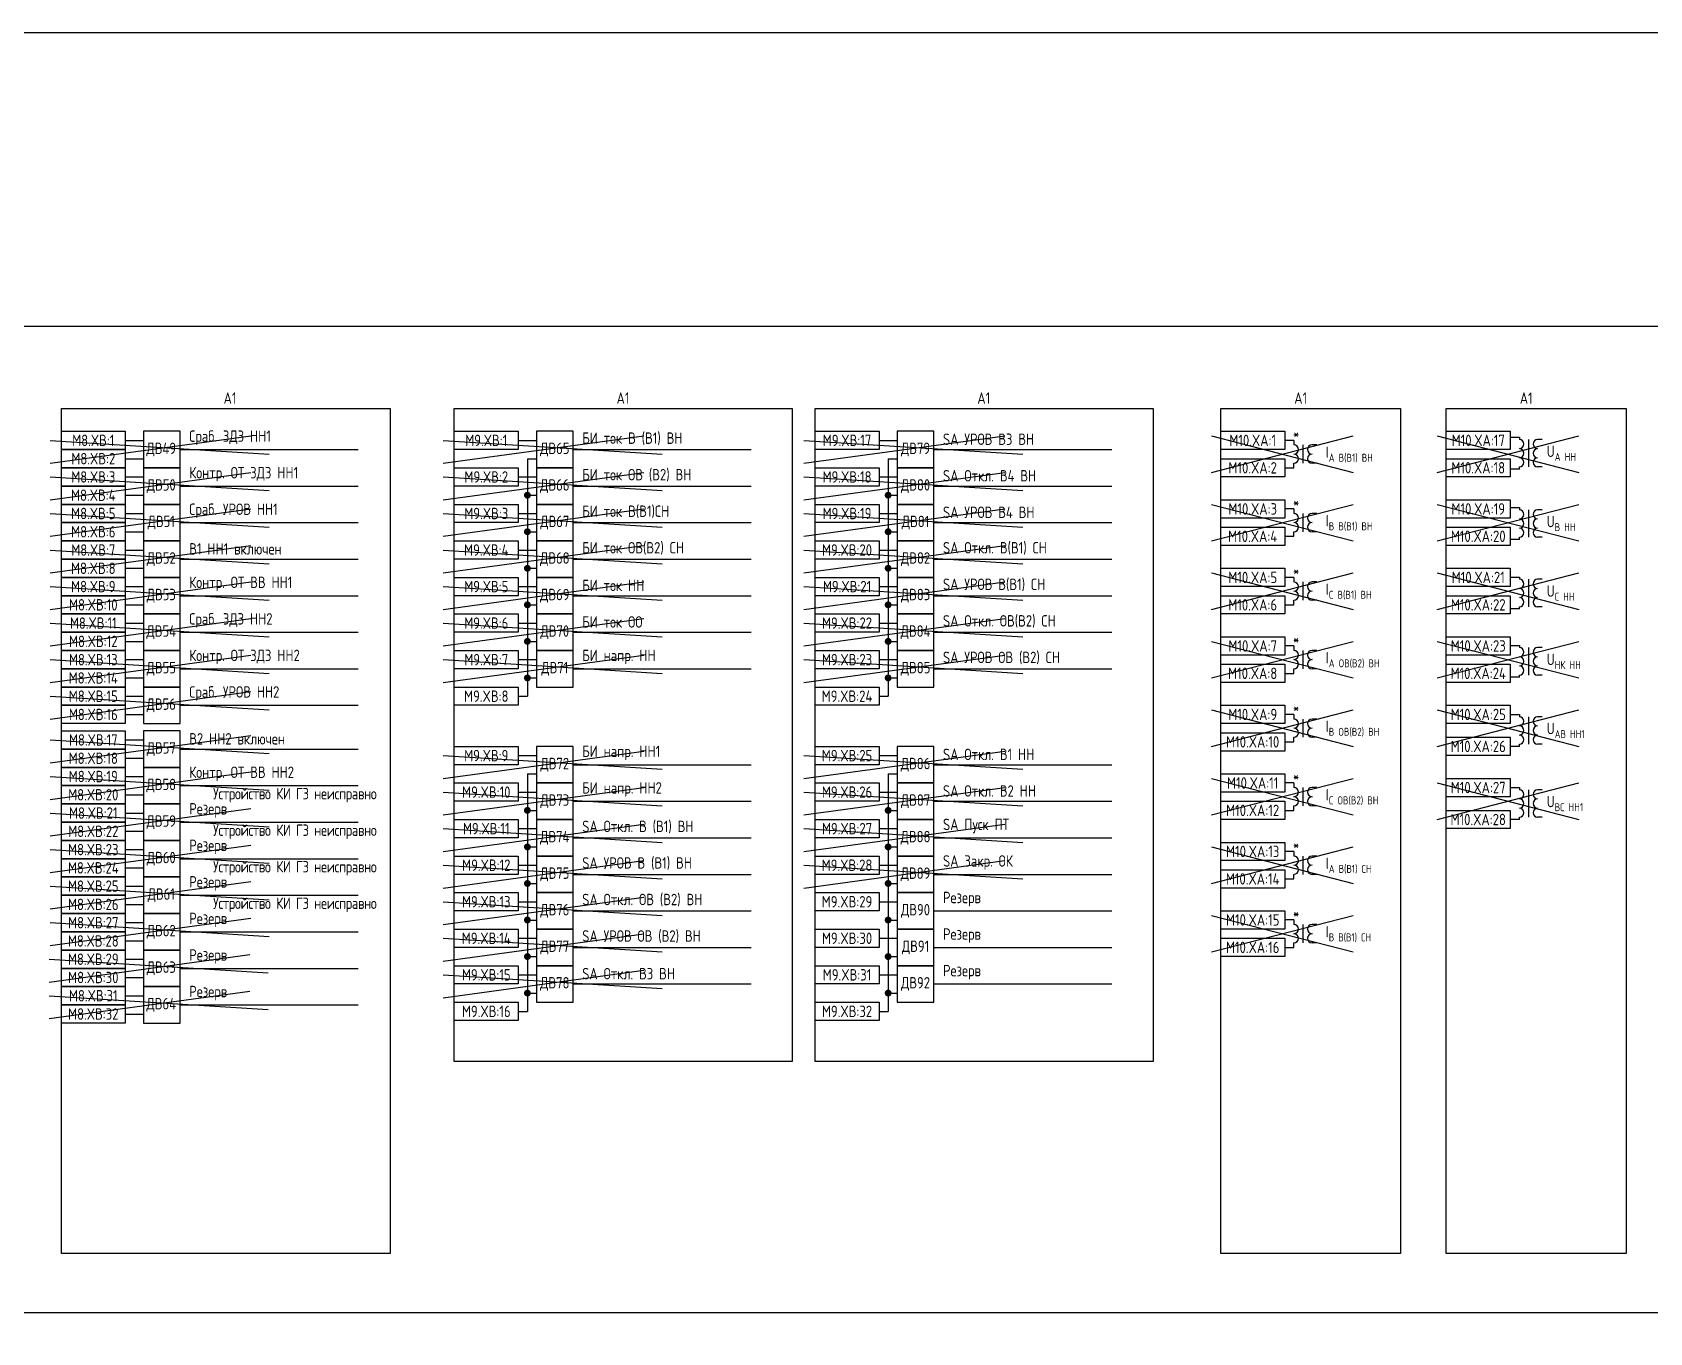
# Model space of a CAD drawing. Header units: millimetres. Extents: x -1244 to 6083, y -90 to 1191.
# Drawn here: x -483 to -128.9, y 301.3 to 586 of the extents above; entities that cross this region are included whole.
import ezdxf

# ---------------------------------------------------------------- set-up
doc = ezdxf.new("R2010")
doc.units = ezdxf.units.MM
doc.styles.add('Gost_type_A', font='GOST_0.TTF')

# ---------------------------------------------------------------- blocks, each defined once
blk = doc.blocks.new('POINT')
at = {"const_width": 0.75}
blk.add_lwpolyline([(-0.375, 0, 1), (0.375, 0, 1)], format="xyb", close=True, dxfattribs=at)

msp = doc.modelspace()

# ---------------------------------------------------------------- linework, layer by layer
for p, q in [((-311.64, 503.67), (-237.64, 503.67)), ((-462.7, 496.67), (-458.7, 496.67)), ((-376.64, 496.67), (-372.64, 496.67)), ((-297.64, 496.67), (-293.64, 496.67)), ((-206.8, 496.67), (-208.8, 496.67)), ((-462.7, 492.67), (-458.7, 492.67)), ((-450.7, 494.67), (-411.7, 494.67)), ((-374.64, 492.67), (-372.64, 492.67)), ((-374.64, 492.67), (-374.64, 440.67)), ((-364.64, 494.67), (-325.64, 494.67)), ((-295.64, 492.67), (-293.64, 492.67)), ((-295.64, 492.67), (-295.64, 440.67)), ((-285.64, 494.67), (-246.64, 494.67)), ((-208.8, 490.67), (-206.8, 490.67)), ((-462.7, 488.67), (-458.7, 488.67)), ((-450.7, 486.67), (-411.7, 486.67)), ((-376.64, 488.67), (-372.64, 488.67)), ((-364.64, 486.67), (-325.64, 486.67)), ((-297.64, 488.67), (-293.64, 488.67)), ((-285.64, 486.67), (-246.64, 486.67)), ((-462.7, 484.67), (-458.7, 484.67)), ((-374.64, 484.67), (-372.64, 484.67)), ((-295.64, 484.67), (-293.64, 484.67)), ((-206.8, 481.67), (-208.8, 481.67)), ((-462.7, 480.67), (-458.7, 480.67)), ((-450.7, 478.67), (-411.7, 478.67)), ((-376.64, 480.67), (-372.64, 480.67)), ((-364.64, 478.67), (-325.64, 478.67)), ((-297.64, 480.67), (-293.64, 480.67)), ((-285.64, 478.67), (-246.64, 478.67)), ((-462.7, 476.67), (-458.7, 476.67)), ((-374.64, 476.67), (-372.64, 476.67)), ((-295.64, 476.67), (-293.64, 476.67)), ((-208.8, 475.67), (-206.8, 475.67)), ((-462.7, 472.67), (-458.7, 472.67)), ((-376.64, 472.67), (-372.64, 472.67)), ((-297.64, 472.67), (-293.64, 472.67)), ((-462.7, 468.67), (-458.7, 468.67)), ((-450.7, 470.67), (-411.7, 470.67)), ((-374.64, 468.67), (-372.64, 468.67)), ((-364.64, 470.67), (-325.64, 470.67)), ((-295.64, 468.67), (-293.64, 468.67)), ((-285.64, 470.67), (-246.64, 470.67)), ((-462.7, 464.67), (-458.7, 464.67)), ((-376.64, 464.67), (-372.64, 464.67)), ((-297.64, 464.67), (-293.64, 464.67)), ((-206.8, 466.67), (-208.8, 466.67)), ((-462.7, 460.67), (-458.7, 460.67)), ((-450.7, 462.67), (-411.7, 462.67)), ((-374.64, 460.67), (-372.64, 460.67)), ((-364.64, 462.67), (-325.64, 462.67)), ((-295.64, 460.67), (-293.64, 460.67)), ((-285.64, 462.67), (-246.64, 462.67)), ((-208.8, 460.67), (-206.8, 460.67)), ((-462.7, 456.67), (-458.7, 456.67)), ((-450.7, 454.67), (-411.7, 454.67)), ((-376.64, 456.67), (-372.64, 456.67)), ((-364.64, 454.67), (-325.64, 454.67)), ((-297.64, 456.67), (-293.64, 456.67)), ((-285.64, 454.67), (-246.64, 454.67)), ((-462.7, 452.67), (-458.7, 452.67)), ((-374.64, 452.67), (-372.64, 452.67)), ((-295.64, 452.67), (-293.64, 452.67)), ((-206.8, 451.67), (-208.8, 451.67)), ((-462.7, 448.67), (-458.7, 448.67)), ((-450.7, 446.67), (-411.7, 446.67)), ((-376.64, 448.67), (-372.64, 448.67)), ((-364.64, 446.67), (-325.64, 446.67)), ((-297.64, 448.67), (-293.64, 448.67)), ((-285.64, 446.67), (-246.64, 446.67)), ((-462.7, 444.67), (-458.7, 444.67)), ((-374.64, 444.67), (-372.64, 444.67)), ((-295.64, 444.67), (-293.64, 444.67)), ((-208.8, 445.67), (-206.8, 445.67)), ((-462.7, 440.67), (-458.7, 440.67)), ((-376.64, 440.67), (-374.64, 440.67)), ((-297.64, 440.67), (-295.64, 440.67)), ((-462.7, 436.67), (-458.7, 436.67)), ((-450.7, 438.67), (-411.7, 438.67)), ((-206.8, 436.67), (-208.8, 436.67)), ((-462.7, 431.09), (-458.7, 431.09)), ((-450.7, 429.09), (-411.7, 429.09)), ((-208.8, 430.67), (-206.8, 430.67)), ((-462.7, 427.09), (-458.7, 427.09)), ((-376.64, 427.67), (-372.64, 427.67)), ((-364.64, 425.67), (-325.64, 425.67)), ((-297.64, 427.67), (-293.64, 427.67)), ((-285.64, 425.67), (-246.64, 425.67)), ((-462.7, 423.09), (-458.7, 423.09)), ((-374.64, 423.67), (-372.64, 423.67)), ((-374.64, 423.67), (-374.64, 371.67)), ((-295.64, 423.67), (-293.64, 423.67)), ((-295.64, 423.67), (-295.64, 371.67)), ((-206.8, 421.67), (-208.8, 421.67)), ((-462.7, 419.09), (-458.7, 419.09)), ((-450.7, 421.09), (-411.7, 421.09)), ((-376.64, 419.67), (-372.64, 419.67)), ((-297.64, 419.67), (-293.64, 419.67)), ((-462.7, 415.09), (-458.7, 415.09)), ((-374.64, 415.67), (-372.64, 415.67)), ((-364.64, 417.67), (-325.64, 417.67)), ((-295.64, 415.67), (-293.64, 415.67)), ((-285.64, 417.67), (-246.64, 417.67)), ((-208.8, 415.67), (-206.8, 415.67)), ((-462.7, 411.09), (-458.7, 411.09)), ((-450.7, 413.09), (-411.7, 413.09)), ((-376.64, 411.67), (-372.64, 411.67)), ((-297.64, 411.67), (-293.64, 411.67)), ((-374.64, 407.67), (-372.64, 407.67)), ((-364.64, 409.67), (-325.64, 409.67)), ((-295.64, 407.67), (-293.64, 407.67)), ((-285.64, 409.67), (-246.64, 409.67)), ((-462.7, 407.09), (-458.7, 407.09)), ((-450.7, 405.09), (-411.7, 405.09)), ((-206.8, 406.67), (-208.8, 406.67)), ((-462.7, 403.09), (-458.7, 403.09)), ((-376.64, 403.67), (-372.64, 403.67)), ((-364.64, 401.67), (-325.64, 401.67)), ((-297.64, 403.67), (-293.64, 403.67)), ((-285.64, 401.67), (-246.64, 401.67)), ((-208.8, 400.67), (-206.8, 400.67)), ((-462.7, 399.09), (-458.7, 399.09)), ((-450.7, 397.09), (-411.7, 397.09)), ((-374.64, 399.67), (-372.64, 399.67)), ((-295.64, 399.67), (-293.64, 399.67)), ((-462.7, 395.09), (-458.7, 395.09)), ((-376.64, 395.67), (-372.64, 395.67)), ((-364.64, 393.67), (-325.64, 393.67)), ((-297.64, 395.67), (-293.64, 395.67)), ((-285.64, 393.67), (-246.64, 393.67)), ((-462.7, 391.09), (-458.7, 391.09)), ((-374.64, 391.67), (-372.64, 391.67)), ((-295.64, 391.67), (-293.64, 391.67)), ((-206.8, 391.68), (-208.8, 391.68)), ((-462.7, 387.09), (-458.7, 387.09)), ((-450.7, 389.09), (-411.7, 389.09)), ((-376.64, 387.67), (-372.64, 387.67)), ((-297.64, 387.67), (-293.64, 387.67)), ((-462.7, 383.09), (-458.7, 383.09)), ((-374.64, 383.67), (-372.64, 383.67)), ((-364.64, 385.67), (-325.64, 385.67)), ((-295.64, 383.67), (-293.64, 383.67)), ((-285.64, 385.67), (-246.64, 385.67)), ((-208.8, 385.68), (-206.8, 385.68)), ((-462.7, 379.09), (-458.7, 379.09)), ((-450.7, 381.09), (-411.7, 381.09)), ((-376.64, 379.67), (-372.64, 379.67)), ((-297.64, 379.67), (-293.64, 379.67)), ((-374.64, 375.67), (-372.64, 375.67)), ((-364.64, 377.67), (-325.64, 377.67)), ((-295.64, 375.67), (-293.64, 375.67)), ((-285.64, 377.67), (-246.64, 377.67)), ((-462.7, 375.09), (-458.7, 375.09)), ((-450.7, 373.09), (-411.7, 373.09)), ((-462.7, 371.09), (-458.7, 371.09)), ((-376.64, 371.67), (-374.64, 371.67)), ((-297.64, 371.67), (-295.64, 371.67))]:
    msp.add_line(p, q)
at = {"color": 6}
for p, q in [((-479.17, 491.67), (-435.17, 497.67)), ((-479.17, 496.67), (-431.17, 493.67)), ((-393.11, 491.67), (-349.11, 497.67)), ((-393.11, 496.67), (-345.11, 493.67)), ((-314.11, 491.67), (-270.11, 497.67)), ((-314.11, 496.67), (-266.11, 493.67)), ((-224.8, 497.67), (-193.8, 489.67)), ((-224.8, 489.67), (-193.8, 497.67)), ((-175.41, 497.67), (-144.41, 489.67)), ((-175.41, 489.67), (-144.41, 497.67)), ((-479.17, 483.67), (-435.17, 489.67)), ((-393.11, 483.67), (-349.11, 489.67)), ((-314.11, 483.67), (-270.11, 489.67)), ((-479.17, 488.67), (-431.17, 485.67)), ((-393.11, 488.67), (-345.11, 485.67)), ((-314.11, 488.67), (-266.11, 485.67)), ((-479.17, 475.67), (-435.17, 481.67)), ((-393.11, 475.67), (-349.11, 481.67)), ((-314.11, 475.67), (-270.11, 481.67)), ((-224.8, 482.67), (-193.8, 474.67)), ((-224.8, 474.67), (-193.8, 482.67)), ((-175.41, 482.67), (-144.41, 474.67)), ((-175.41, 474.67), (-144.41, 482.67)), ((-479.17, 480.67), (-431.17, 477.67)), ((-393.11, 480.67), (-345.11, 477.67)), ((-314.11, 480.67), (-266.11, 477.67)), ((-479.17, 467.67), (-435.17, 473.67)), ((-479.17, 472.67), (-431.17, 469.67)), ((-393.11, 467.67), (-349.11, 473.67)), ((-393.11, 472.67), (-345.11, 469.67)), ((-314.11, 467.67), (-270.11, 473.67)), ((-314.11, 472.67), (-266.11, 469.67)), ((-224.8, 467.67), (-193.8, 459.67)), ((-224.8, 459.67), (-193.8, 467.67)), ((-175.41, 467.67), (-144.41, 459.67)), ((-175.41, 459.67), (-144.41, 467.67)), ((-479.17, 459.67), (-435.17, 465.67)), ((-479.17, 464.67), (-431.17, 461.67)), ((-393.11, 459.67), (-349.11, 465.67)), ((-393.11, 464.67), (-345.11, 461.67)), ((-314.11, 459.67), (-270.11, 465.67)), ((-314.11, 464.67), (-266.11, 461.67)), ((-479.17, 451.67), (-435.17, 457.67)), ((-393.11, 451.67), (-349.11, 457.67)), ((-314.11, 451.67), (-270.11, 457.67)), ((-479.17, 456.67), (-431.17, 453.67)), ((-393.11, 456.67), (-345.11, 453.67)), ((-314.11, 456.67), (-266.11, 453.67)), ((-224.8, 452.67), (-193.8, 444.67)), ((-224.8, 444.67), (-193.8, 452.67)), ((-175.41, 452.67), (-144.41, 444.67)), ((-175.41, 444.67), (-144.41, 452.67)), ((-479.17, 443.67), (-435.17, 449.67)), ((-479.17, 448.67), (-431.17, 445.67)), ((-393.11, 443.67), (-349.11, 449.67)), ((-393.11, 448.67), (-345.11, 445.67)), ((-314.11, 443.67), (-270.11, 449.67)), ((-314.11, 448.67), (-266.11, 445.67)), ((-479.17, 435.67), (-435.17, 441.67)), ((-479.17, 440.67), (-431.17, 437.67)), ((-224.8, 437.67), (-193.8, 429.67)), ((-224.8, 429.67), (-193.8, 437.67)), ((-175.41, 437.67), (-144.41, 429.67)), ((-175.41, 429.67), (-144.41, 437.67)), ((-479.17, 426.09), (-435.17, 432.09)), ((-479.17, 431.09), (-431.17, 428.09)), ((-393.11, 422.67), (-349.11, 428.67)), ((-314.11, 422.67), (-270.11, 428.67)), ((-393.11, 427.67), (-345.11, 424.67)), ((-314.11, 427.67), (-266.11, 424.67)), ((-479.17, 418.09), (-435.17, 424.09)), ((-479.17, 423.09), (-431.17, 420.09)), ((-224.8, 422.67), (-193.8, 414.67)), ((-224.8, 414.67), (-193.8, 422.67)), ((-175.41, 421.67), (-144.41, 413.67)), ((-175.41, 413.67), (-144.41, 421.67)), ((-393.11, 414.67), (-349.11, 420.67)), ((-393.11, 419.67), (-345.11, 416.67)), ((-314.11, 414.67), (-270.11, 420.67)), ((-314.11, 419.67), (-266.11, 416.67)), ((-479.17, 410.09), (-435.17, 416.09)), ((-479.17, 415.09), (-431.17, 412.09)), ((-393.11, 406.67), (-349.11, 412.67)), ((-393.11, 411.67), (-345.11, 408.67)), ((-314.11, 406.67), (-270.11, 412.67)), ((-314.11, 411.67), (-266.11, 408.67)), ((-479.17, 402.09), (-435.17, 408.09)), ((-224.8, 407.67), (-193.8, 399.67)), ((-224.8, 399.67), (-193.8, 407.67)), ((-479.17, 407.09), (-431.17, 404.09)), ((-393.11, 398.67), (-349.11, 404.67)), ((-314.11, 398.67), (-270.11, 404.67)), ((-393.11, 403.67), (-345.11, 400.67)), ((-314.11, 403.67), (-266.11, 400.67)), ((-479.17, 394.09), (-435.17, 400.09)), ((-479.17, 399.09), (-431.17, 396.09)), ((-393.11, 390.67), (-349.11, 396.67)), ((-393.11, 395.67), (-345.11, 392.67)), ((-479.17, 386.09), (-435.17, 392.09)), ((-479.17, 391.09), (-431.17, 388.09)), ((-224.8, 392.68), (-193.8, 384.68)), ((-224.8, 384.68), (-193.8, 392.68)), ((-393.11, 382.67), (-349.11, 388.67)), ((-393.11, 387.67), (-345.11, 384.67)), ((-393.11, 374.67), (-349.11, 380.67)), ((-393.11, 379.67), (-345.11, 376.67))]:
    msp.add_line(p, q, dxfattribs=at)
at = {"ltscale": 4}
for p, q in [((-206.8, 496.67), (-206.8, 495.67)), ((-206.8, 496.17), (-206.8, 495.67)), ((-159.41, 497.36), (-157.41, 497.36)), ((-157.41, 497.36), (-157.41, 496.86)), ((-157.41, 497.36), (-157.41, 496.86)), ((-155.41, 496.86), (-155.41, 492.86)), ((-152.41, 496.86), (-153.41, 496.86)), ((-204.8, 495.67), (-204.8, 491.67)), ((-204.8, 495.67), (-204.8, 491.67)), ((-201.8, 495.67), (-202.8, 495.67)), ((-201.8, 495.67), (-202.8, 495.67)), ((-155.41, 494.86), (-155.41, 490.86)), ((-206.8, 490.67), (-206.8, 491.67)), ((-201.8, 491.67), (-202.8, 491.67)), ((-201.8, 491.67), (-202.8, 491.67)), ((-157.41, 490.36), (-159.41, 490.36)), ((-157.41, 490.36), (-157.41, 490.86)), ((-152.41, 490.86), (-153.41, 490.86)), ((-206.8, 481.67), (-206.8, 480.67)), ((-159.41, 481.98), (-157.41, 481.98)), ((-157.41, 481.98), (-157.41, 481.48)), ((-157.41, 481.98), (-157.41, 481.48)), ((-206.8, 481.17), (-206.8, 480.67)), ((-204.8, 480.67), (-204.8, 476.67)), ((-204.8, 480.67), (-204.8, 476.67)), ((-201.8, 480.67), (-202.8, 480.67)), ((-201.8, 480.67), (-202.8, 480.67)), ((-155.41, 481.48), (-155.41, 477.48)), ((-155.41, 479.48), (-155.41, 475.48)), ((-152.41, 481.48), (-153.41, 481.48)), ((-206.8, 475.67), (-206.8, 476.67)), ((-201.8, 476.67), (-202.8, 476.67)), ((-201.8, 476.67), (-202.8, 476.67)), ((-157.41, 474.98), (-159.41, 474.98)), ((-157.41, 474.98), (-157.41, 475.48)), ((-152.41, 475.48), (-153.41, 475.48)), ((-206.8, 466.67), (-206.8, 465.67)), ((-206.8, 466.17), (-206.8, 465.67)), ((-204.8, 465.67), (-204.8, 461.67)), ((-204.8, 465.67), (-204.8, 461.67)), ((-201.8, 465.67), (-202.8, 465.67)), ((-201.8, 465.67), (-202.8, 465.67)), ((-159.41, 466.76), (-157.41, 466.76)), ((-157.41, 466.76), (-157.41, 466.26)), ((-157.41, 466.76), (-157.41, 466.26)), ((-155.41, 466.26), (-155.41, 462.26)), ((-155.41, 464.26), (-155.41, 460.26)), ((-152.41, 466.26), (-153.41, 466.26)), ((-206.8, 460.67), (-206.8, 461.67)), ((-201.8, 461.67), (-202.8, 461.67)), ((-201.8, 461.67), (-202.8, 461.67)), ((-157.41, 459.76), (-159.41, 459.76)), ((-157.41, 459.76), (-157.41, 460.26)), ((-152.41, 460.26), (-153.41, 460.26)), ((-206.8, 451.67), (-206.8, 450.67)), ((-206.8, 451.17), (-206.8, 450.67)), ((-204.8, 450.67), (-204.8, 446.67)), ((-204.8, 450.67), (-204.8, 446.67)), ((-201.8, 450.67), (-202.8, 450.67)), ((-201.8, 450.67), (-202.8, 450.67)), ((-159.41, 451.8), (-157.41, 451.8)), ((-157.41, 451.8), (-157.41, 451.3)), ((-157.41, 451.8), (-157.41, 451.3)), ((-155.41, 451.3), (-155.41, 447.3)), ((-152.41, 451.3), (-153.41, 451.3)), ((-206.8, 445.67), (-206.8, 446.67)), ((-201.8, 446.67), (-202.8, 446.67)), ((-201.8, 446.67), (-202.8, 446.67)), ((-155.41, 449.3), (-155.41, 445.3)), ((-157.41, 444.8), (-159.41, 444.8)), ((-157.41, 444.8), (-157.41, 445.3)), ((-152.41, 445.3), (-153.41, 445.3)), ((-206.8, 436.67), (-206.8, 435.67)), ((-206.8, 436.17), (-206.8, 435.67)), ((-204.8, 435.67), (-204.8, 431.67)), ((-204.8, 435.67), (-204.8, 431.67)), ((-201.8, 435.67), (-202.8, 435.67)), ((-201.8, 435.67), (-202.8, 435.67)), ((-159.41, 436.67), (-157.41, 436.67)), ((-157.41, 436.67), (-157.41, 436.17)), ((-157.41, 436.67), (-157.41, 436.17)), ((-155.41, 436.17), (-155.41, 432.17)), ((-152.41, 436.17), (-153.41, 436.17)), ((-155.41, 434.17), (-155.41, 430.17)), ((-206.8, 430.67), (-206.8, 431.67)), ((-201.8, 431.67), (-202.8, 431.67)), ((-201.8, 431.67), (-202.8, 431.67)), ((-157.41, 429.67), (-159.41, 429.67)), ((-157.41, 429.67), (-157.41, 430.17)), ((-152.41, 430.17), (-153.41, 430.17)), ((-206.8, 421.67), (-206.8, 420.67)), ((-206.8, 421.17), (-206.8, 420.67)), ((-204.8, 420.67), (-204.8, 416.67)), ((-204.8, 420.67), (-204.8, 416.67)), ((-201.8, 420.67), (-202.8, 420.67)), ((-201.8, 420.67), (-202.8, 420.67)), ((-159.41, 420.67), (-157.41, 420.67)), ((-157.41, 420.67), (-157.41, 420.17)), ((-157.41, 420.67), (-157.41, 420.17)), ((-155.41, 420.17), (-155.41, 416.17)), ((-155.41, 418.17), (-155.41, 414.17)), ((-152.41, 420.17), (-153.41, 420.17)), ((-206.8, 415.67), (-206.8, 416.67)), ((-201.8, 416.67), (-202.8, 416.67)), ((-201.8, 416.67), (-202.8, 416.67)), ((-157.41, 413.67), (-159.41, 413.67)), ((-157.41, 413.67), (-157.41, 414.17)), ((-152.41, 414.17), (-153.41, 414.17)), ((-206.8, 406.67), (-206.8, 405.67)), ((-206.8, 406.17), (-206.8, 405.67)), ((-204.8, 405.67), (-204.8, 401.67)), ((-204.8, 405.67), (-204.8, 401.67)), ((-201.8, 405.67), (-202.8, 405.67)), ((-201.8, 405.67), (-202.8, 405.67)), ((-206.8, 400.67), (-206.8, 401.67)), ((-201.8, 401.67), (-202.8, 401.67)), ((-201.8, 401.67), (-202.8, 401.67)), ((-206.8, 391.68), (-206.8, 390.68)), ((-206.8, 391.18), (-206.8, 390.68)), ((-204.8, 390.68), (-204.8, 386.68)), ((-204.8, 390.68), (-204.8, 386.68)), ((-201.8, 390.68), (-202.8, 390.68)), ((-201.8, 390.68), (-202.8, 390.68)), ((-206.8, 385.68), (-206.8, 386.68)), ((-201.8, 386.68), (-202.8, 386.68)), ((-201.8, 386.68), (-202.8, 386.68))]:
    msp.add_line(p, q, dxfattribs=at)
at = {"color": 3}
for p, q in [((-479.4, 378.09), (-435.4, 384.09)), ((-479.4, 383.09), (-431.4, 380.09)), ((-479.4, 370.09), (-435.4, 376.09)), ((-479.4, 375.09), (-431.4, 372.09))]:
    msp.add_line(p, q, dxfattribs=at)
for points in [[(-1117.42, 586), (6083.28, 586), (6083.28, -90), (-1117.42, -90)], [(-1046.92, 521.67), (151.72, 521.67), (151.72, 305.67), (-1046.92, 305.67)], [(-476.7, 503.67), (-404.7, 503.67), (-404.7, 318.67), (-476.7, 318.67)], [(-390.64, 503.67), (-316.64, 503.67), (-316.64, 360.67), (-390.64, 360.67)], [(-311.64, 503.67), (-237.64, 503.67), (-237.64, 360.67), (-311.64, 360.67)], [(-222.8, 503.67), (-183.41, 503.67), (-183.41, 318.67), (-222.8, 318.67)], [(-173.41, 503.67), (-134.01, 503.67), (-134.01, 318.67), (-173.41, 318.67)], [(-476.7, 498.67), (-462.7, 498.67), (-462.7, 494.67), (-476.7, 494.67)], [(-390.64, 498.67), (-376.64, 498.67), (-376.64, 494.67), (-390.64, 494.67)], [(-311.64, 498.67), (-297.64, 498.67), (-297.64, 494.67), (-311.64, 494.67)], [(-222.8, 498.67), (-208.8, 498.67), (-208.8, 494.67), (-222.8, 494.67)], [(-173.41, 498.67), (-159.41, 498.67), (-159.41, 494.67), (-173.41, 494.67)], [(-476.7, 494.67), (-462.7, 494.67), (-462.7, 490.67), (-476.7, 490.67)], [(-222.8, 492.67), (-208.8, 492.67), (-208.8, 488.67), (-222.8, 488.67)], [(-173.41, 492.67), (-159.41, 492.67), (-159.41, 488.67), (-173.41, 488.67)], [(-476.7, 490.67), (-462.7, 490.67), (-462.7, 486.67), (-476.7, 486.67)], [(-390.64, 490.67), (-376.64, 490.67), (-376.64, 486.67), (-390.64, 486.67)], [(-311.64, 490.67), (-297.64, 490.67), (-297.64, 486.67), (-311.64, 486.67)], [(-476.7, 486.67), (-462.7, 486.67), (-462.7, 482.67), (-476.7, 482.67)], [(-476.7, 482.67), (-462.7, 482.67), (-462.7, 478.67), (-476.7, 478.67)], [(-390.64, 482.67), (-376.64, 482.67), (-376.64, 478.67), (-390.64, 478.67)], [(-311.64, 482.67), (-297.64, 482.67), (-297.64, 478.67), (-311.64, 478.67)], [(-222.8, 483.67), (-208.8, 483.67), (-208.8, 479.67), (-222.8, 479.67)], [(-173.41, 483.67), (-159.41, 483.67), (-159.41, 479.67), (-173.41, 479.67)], [(-476.7, 478.67), (-462.7, 478.67), (-462.7, 474.67), (-476.7, 474.67)], [(-476.7, 474.67), (-462.7, 474.67), (-462.7, 470.67), (-476.7, 470.67)], [(-390.64, 474.67), (-376.64, 474.67), (-376.64, 470.67), (-390.64, 470.67)], [(-311.64, 474.67), (-297.64, 474.67), (-297.64, 470.67), (-311.64, 470.67)], [(-222.8, 477.67), (-208.8, 477.67), (-208.8, 473.67), (-222.8, 473.67)], [(-173.41, 477.67), (-159.41, 477.67), (-159.41, 473.67), (-173.41, 473.67)], [(-476.7, 470.67), (-462.7, 470.67), (-462.7, 466.67), (-476.7, 466.67)], [(-222.8, 468.67), (-208.8, 468.67), (-208.8, 464.67), (-222.8, 464.67)], [(-173.41, 468.67), (-159.41, 468.67), (-159.41, 464.67), (-173.41, 464.67)], [(-476.7, 466.67), (-462.7, 466.67), (-462.7, 462.67), (-476.7, 462.67)], [(-390.64, 466.67), (-376.64, 466.67), (-376.64, 462.67), (-390.64, 462.67)], [(-311.64, 466.67), (-297.64, 466.67), (-297.64, 462.67), (-311.64, 462.67)], [(-476.7, 462.67), (-462.7, 462.67), (-462.7, 458.67), (-476.7, 458.67)], [(-222.8, 462.67), (-208.8, 462.67), (-208.8, 458.67), (-222.8, 458.67)], [(-173.41, 462.67), (-159.41, 462.67), (-159.41, 458.67), (-173.41, 458.67)], [(-476.7, 458.67), (-462.7, 458.67), (-462.7, 454.67), (-476.7, 454.67)], [(-390.64, 458.67), (-376.64, 458.67), (-376.64, 454.67), (-390.64, 454.67)], [(-311.64, 458.67), (-297.64, 458.67), (-297.64, 454.67), (-311.64, 454.67)], [(-476.7, 454.67), (-462.7, 454.67), (-462.7, 450.67), (-476.7, 450.67)], [(-222.8, 453.67), (-208.8, 453.67), (-208.8, 449.67), (-222.8, 449.67)], [(-173.41, 453.67), (-159.41, 453.67), (-159.41, 449.67), (-173.41, 449.67)], [(-476.7, 450.67), (-462.7, 450.67), (-462.7, 446.67), (-476.7, 446.67)], [(-390.64, 450.67), (-376.64, 450.67), (-376.64, 446.67), (-390.64, 446.67)], [(-311.64, 450.67), (-297.64, 450.67), (-297.64, 446.67), (-311.64, 446.67)], [(-476.7, 446.67), (-462.7, 446.67), (-462.7, 442.67), (-476.7, 442.67)], [(-222.8, 447.67), (-208.8, 447.67), (-208.8, 443.67), (-222.8, 443.67)], [(-173.41, 447.67), (-159.41, 447.67), (-159.41, 443.67), (-173.41, 443.67)], [(-476.7, 442.67), (-462.7, 442.67), (-462.7, 438.67), (-476.7, 438.67)], [(-390.64, 442.67), (-376.64, 442.67), (-376.64, 438.67), (-390.64, 438.67)], [(-311.64, 442.67), (-297.64, 442.67), (-297.64, 438.67), (-311.64, 438.67)], [(-476.7, 438.67), (-462.7, 438.67), (-462.7, 434.67), (-476.7, 434.67)], [(-222.8, 438.67), (-208.8, 438.67), (-208.8, 434.67), (-222.8, 434.67)], [(-173.41, 438.67), (-159.41, 438.67), (-159.41, 434.67), (-173.41, 434.67)], [(-476.7, 433.09), (-462.7, 433.09), (-462.7, 429.09), (-476.7, 429.09)], [(-222.8, 432.67), (-208.8, 432.67), (-208.8, 428.67), (-222.8, 428.67)], [(-476.7, 429.09), (-462.7, 429.09), (-462.7, 425.09), (-476.7, 425.09)], [(-390.64, 429.67), (-376.64, 429.67), (-376.64, 425.67), (-390.64, 425.67)], [(-311.64, 429.67), (-297.64, 429.67), (-297.64, 425.67), (-311.64, 425.67)], [(-173.41, 431.67), (-159.41, 431.67), (-159.41, 427.67), (-173.41, 427.67)], [(-476.7, 425.09), (-462.7, 425.09), (-462.7, 421.09), (-476.7, 421.09)], [(-390.64, 421.67), (-376.64, 421.67), (-376.64, 417.67), (-390.64, 417.67)], [(-311.64, 421.67), (-297.64, 421.67), (-297.64, 417.67), (-311.64, 417.67)], [(-222.8, 423.67), (-208.8, 423.67), (-208.8, 419.67), (-222.8, 419.67)], [(-173.41, 422.67), (-159.41, 422.67), (-159.41, 418.67), (-173.41, 418.67)], [(-476.7, 421.09), (-462.7, 421.09), (-462.7, 417.09), (-476.7, 417.09)], [(-476.7, 417.09), (-462.7, 417.09), (-462.7, 413.09), (-476.7, 413.09)], [(-222.8, 417.67), (-208.8, 417.67), (-208.8, 413.67), (-222.8, 413.67)], [(-173.41, 415.67), (-159.41, 415.67), (-159.41, 411.67), (-173.41, 411.67)], [(-476.7, 413.09), (-462.7, 413.09), (-462.7, 409.09), (-476.7, 409.09)], [(-390.64, 413.67), (-376.64, 413.67), (-376.64, 409.67), (-390.64, 409.67)], [(-311.64, 413.67), (-297.64, 413.67), (-297.64, 409.67), (-311.64, 409.67)], [(-476.7, 409.09), (-462.7, 409.09), (-462.7, 405.09), (-476.7, 405.09)], [(-222.8, 408.67), (-208.8, 408.67), (-208.8, 404.67), (-222.8, 404.67)], [(-476.7, 405.09), (-462.7, 405.09), (-462.7, 401.09), (-476.7, 401.09)], [(-390.64, 405.67), (-376.64, 405.67), (-376.64, 401.67), (-390.64, 401.67)], [(-311.64, 405.67), (-297.64, 405.67), (-297.64, 401.67), (-311.64, 401.67)], [(-476.7, 401.09), (-462.7, 401.09), (-462.7, 397.09), (-476.7, 397.09)], [(-222.8, 402.67), (-208.8, 402.67), (-208.8, 398.67), (-222.8, 398.67)], [(-476.7, 397.09), (-462.7, 397.09), (-462.7, 393.09), (-476.7, 393.09)], [(-390.64, 397.67), (-376.64, 397.67), (-376.64, 393.67), (-390.64, 393.67)], [(-311.64, 397.67), (-297.64, 397.67), (-297.64, 393.67), (-311.64, 393.67)], [(-222.8, 393.68), (-208.8, 393.68), (-208.8, 389.68), (-222.8, 389.68)], [(-476.7, 393.09), (-462.7, 393.09), (-462.7, 389.09), (-476.7, 389.09)], [(-390.64, 389.67), (-376.64, 389.67), (-376.64, 385.67), (-390.64, 385.67)], [(-311.64, 389.67), (-297.64, 389.67), (-297.64, 385.67), (-311.64, 385.67)], [(-476.7, 389.09), (-462.7, 389.09), (-462.7, 385.09), (-476.7, 385.09)], [(-222.8, 387.68), (-208.8, 387.68), (-208.8, 383.68), (-222.8, 383.68)], [(-476.7, 385.09), (-462.7, 385.09), (-462.7, 381.09), (-476.7, 381.09)], [(-476.7, 381.09), (-462.7, 381.09), (-462.7, 377.09), (-476.7, 377.09)], [(-390.64, 381.67), (-376.64, 381.67), (-376.64, 377.67), (-390.64, 377.67)], [(-311.64, 381.67), (-297.64, 381.67), (-297.64, 377.67), (-311.64, 377.67)], [(-476.7, 377.09), (-462.7, 377.09), (-462.7, 373.09), (-476.7, 373.09)], [(-476.7, 373.09), (-462.7, 373.09), (-462.7, 369.09), (-476.7, 369.09)], [(-390.64, 373.67), (-376.64, 373.67), (-376.64, 369.67), (-390.64, 369.67)], [(-311.64, 373.67), (-297.64, 373.67), (-297.64, 369.67), (-311.64, 369.67)]]:
    msp.add_lwpolyline(points, close=True)
at = {"ltscale": 4}
for points in [[(-458.7, 490.67), (-450.7, 490.67), (-450.7, 498.67), (-458.7, 498.67)], [(-372.64, 490.67), (-364.64, 490.67), (-364.64, 498.67), (-372.64, 498.67)], [(-293.64, 490.67), (-285.64, 490.67), (-285.64, 498.67), (-293.64, 498.67)], [(-458.7, 482.67), (-450.7, 482.67), (-450.7, 490.67), (-458.7, 490.67)], [(-372.64, 482.67), (-364.64, 482.67), (-364.64, 490.67), (-372.64, 490.67)], [(-293.64, 482.67), (-285.64, 482.67), (-285.64, 490.67), (-293.64, 490.67)], [(-458.7, 474.67), (-450.7, 474.67), (-450.7, 482.67), (-458.7, 482.67)], [(-372.64, 474.67), (-364.64, 474.67), (-364.64, 482.67), (-372.64, 482.67)], [(-293.64, 474.67), (-285.64, 474.67), (-285.64, 482.67), (-293.64, 482.67)], [(-458.7, 466.67), (-450.7, 466.67), (-450.7, 474.67), (-458.7, 474.67)], [(-372.64, 466.67), (-364.64, 466.67), (-364.64, 474.67), (-372.64, 474.67)], [(-293.64, 466.67), (-285.64, 466.67), (-285.64, 474.67), (-293.64, 474.67)], [(-458.7, 458.67), (-450.7, 458.67), (-450.7, 466.67), (-458.7, 466.67)], [(-372.64, 458.67), (-364.64, 458.67), (-364.64, 466.67), (-372.64, 466.67)], [(-293.64, 458.67), (-285.64, 458.67), (-285.64, 466.67), (-293.64, 466.67)], [(-458.7, 450.67), (-450.7, 450.67), (-450.7, 458.67), (-458.7, 458.67)], [(-372.64, 450.67), (-364.64, 450.67), (-364.64, 458.67), (-372.64, 458.67)], [(-293.64, 450.67), (-285.64, 450.67), (-285.64, 458.67), (-293.64, 458.67)], [(-458.7, 442.67), (-450.7, 442.67), (-450.7, 450.67), (-458.7, 450.67)], [(-372.64, 442.67), (-364.64, 442.67), (-364.64, 450.67), (-372.64, 450.67)], [(-293.64, 442.67), (-285.64, 442.67), (-285.64, 450.67), (-293.64, 450.67)], [(-458.7, 434.67), (-450.7, 434.67), (-450.7, 442.67), (-458.7, 442.67)], [(-458.7, 425.09), (-450.7, 425.09), (-450.7, 433.09), (-458.7, 433.09)], [(-372.64, 421.67), (-364.64, 421.67), (-364.64, 429.67), (-372.64, 429.67)], [(-293.64, 421.67), (-285.64, 421.67), (-285.64, 429.67), (-293.64, 429.67)], [(-458.7, 417.09), (-450.7, 417.09), (-450.7, 425.09), (-458.7, 425.09)], [(-372.64, 413.67), (-364.64, 413.67), (-364.64, 421.67), (-372.64, 421.67)], [(-293.64, 413.67), (-285.64, 413.67), (-285.64, 421.67), (-293.64, 421.67)], [(-458.7, 409.09), (-450.7, 409.09), (-450.7, 417.09), (-458.7, 417.09)], [(-372.64, 405.67), (-364.64, 405.67), (-364.64, 413.67), (-372.64, 413.67)], [(-293.64, 405.67), (-285.64, 405.67), (-285.64, 413.67), (-293.64, 413.67)], [(-458.7, 401.09), (-450.7, 401.09), (-450.7, 409.09), (-458.7, 409.09)], [(-372.64, 397.67), (-364.64, 397.67), (-364.64, 405.67), (-372.64, 405.67)], [(-293.64, 397.67), (-285.64, 397.67), (-285.64, 405.67), (-293.64, 405.67)], [(-458.7, 393.09), (-450.7, 393.09), (-450.7, 401.09), (-458.7, 401.09)], [(-372.64, 389.67), (-364.64, 389.67), (-364.64, 397.67), (-372.64, 397.67)], [(-293.64, 389.67), (-285.64, 389.67), (-285.64, 397.67), (-293.64, 397.67)], [(-458.7, 385.09), (-450.7, 385.09), (-450.7, 393.09), (-458.7, 393.09)], [(-372.64, 381.67), (-364.64, 381.67), (-364.64, 389.67), (-372.64, 389.67)], [(-293.64, 381.67), (-285.64, 381.67), (-285.64, 389.67), (-293.64, 389.67)], [(-458.7, 377.09), (-450.7, 377.09), (-450.7, 385.09), (-458.7, 385.09)], [(-372.64, 373.67), (-364.64, 373.67), (-364.64, 381.67), (-372.64, 381.67)], [(-293.64, 373.67), (-285.64, 373.67), (-285.64, 381.67), (-293.64, 381.67)], [(-458.7, 369.09), (-450.7, 369.09), (-450.7, 377.09), (-458.7, 377.09)]]:
    msp.add_lwpolyline(points, close=True, dxfattribs=at)
for centre, start, end in [((-157.41, 495.86), 270, 90), ((-153.41, 495.86), 90, 270), ((-153.41, 495.86), 90, 270), ((-206.8, 494.67), 270, 90), ((-206.8, 494.67), 270, 90), ((-206.8, 492.67), 270, 90), ((-206.8, 492.67), 270, 90), ((-202.8, 494.67), 90, 270), ((-202.8, 494.67), 90, 270), ((-202.8, 492.67), 90, 270), ((-202.8, 492.67), 90, 270), ((-157.41, 493.86), 270, 90), ((-157.41, 491.86), 270, 90), ((-153.41, 493.86), 90, 270), ((-153.41, 493.86), 90, 270), ((-153.41, 491.86), 90, 270), ((-206.8, 479.67), 270, 90), ((-206.8, 479.67), 270, 90), ((-206.8, 477.67), 270, 90), ((-206.8, 477.67), 270, 90), ((-202.8, 479.67), 90, 270), ((-202.8, 479.67), 90, 270), ((-202.8, 477.67), 90, 270), ((-202.8, 477.67), 90, 270), ((-157.41, 480.48), 270, 90), ((-157.41, 478.48), 270, 90), ((-153.41, 480.48), 90, 270), ((-153.41, 480.48), 90, 270), ((-153.41, 478.48), 90, 270), ((-153.41, 478.48), 90, 270), ((-157.41, 476.48), 270, 90), ((-153.41, 476.48), 90, 270), ((-206.8, 464.67), 270, 90), ((-206.8, 464.67), 270, 90), ((-202.8, 464.67), 90, 270), ((-202.8, 464.67), 90, 270), ((-157.41, 465.26), 270, 90), ((-157.41, 463.26), 270, 90), ((-153.41, 465.26), 90, 270), ((-153.41, 465.26), 90, 270), ((-153.41, 463.26), 90, 270), ((-153.41, 463.26), 90, 270), ((-206.8, 462.67), 270, 90), ((-206.8, 462.67), 270, 90), ((-202.8, 462.67), 90, 270), ((-202.8, 462.67), 90, 270), ((-157.41, 461.26), 270, 90), ((-153.41, 461.26), 90, 270), ((-206.8, 449.67), 270, 90), ((-206.8, 449.67), 270, 90), ((-202.8, 449.67), 90, 270), ((-202.8, 449.67), 90, 270), ((-157.41, 450.3), 270, 90), ((-153.41, 450.3), 90, 270), ((-153.41, 450.3), 90, 270), ((-206.8, 447.67), 270, 90), ((-206.8, 447.67), 270, 90), ((-202.8, 447.67), 90, 270), ((-202.8, 447.67), 90, 270), ((-157.41, 448.3), 270, 90), ((-157.41, 446.3), 270, 90), ((-153.41, 448.3), 90, 270), ((-153.41, 448.3), 90, 270), ((-153.41, 446.3), 90, 270), ((-206.8, 434.67), 270, 90), ((-206.8, 434.67), 270, 90), ((-202.8, 434.67), 90, 270), ((-202.8, 434.67), 90, 270), ((-157.41, 435.17), 270, 90), ((-153.41, 435.17), 90, 270), ((-153.41, 435.17), 90, 270), ((-206.8, 432.67), 270, 90), ((-206.8, 432.67), 270, 90), ((-202.8, 432.67), 90, 270), ((-202.8, 432.67), 90, 270), ((-157.41, 433.17), 270, 90), ((-157.41, 431.17), 270, 90), ((-153.41, 433.17), 90, 270), ((-153.41, 433.17), 90, 270), ((-153.41, 431.17), 90, 270), ((-206.8, 419.67), 270, 90), ((-206.8, 419.67), 270, 90), ((-206.8, 417.67), 270, 90), ((-206.8, 417.67), 270, 90), ((-202.8, 419.67), 90, 270), ((-202.8, 419.67), 90, 270), ((-202.8, 417.67), 90, 270), ((-202.8, 417.67), 90, 270), ((-157.41, 419.17), 270, 90), ((-157.41, 417.17), 270, 90), ((-153.41, 419.17), 90, 270), ((-153.41, 419.17), 90, 270), ((-153.41, 417.17), 90, 270), ((-153.41, 417.17), 90, 270), ((-157.41, 415.17), 270, 90), ((-153.41, 415.17), 90, 270), ((-206.8, 404.67), 270, 90), ((-206.8, 404.67), 270, 90), ((-202.8, 404.67), 90, 270), ((-202.8, 404.67), 90, 270), ((-206.8, 402.67), 270, 90), ((-206.8, 402.67), 270, 90), ((-202.8, 402.67), 90, 270), ((-202.8, 402.67), 90, 270), ((-206.8, 389.68), 270, 90), ((-206.8, 389.68), 270, 90), ((-202.8, 389.68), 90, 270), ((-202.8, 389.68), 90, 270), ((-206.8, 387.68), 270, 90), ((-206.8, 387.68), 270, 90), ((-202.8, 387.68), 90, 270), ((-202.8, 387.68), 90, 270)]:
    msp.add_arc(centre, 1, start, end, dxfattribs=at)

# ---------------------------------------------------------------- block references
for p in [(-374.64, 484.67), (-295.64, 484.67), (-374.64, 476.67), (-295.64, 476.67), (-374.64, 468.67), (-295.64, 468.67), (-374.64, 460.67), (-295.64, 460.67), (-374.64, 452.67), (-295.64, 452.67), (-374.64, 444.67), (-295.64, 444.67), (-374.64, 415.67), (-295.64, 415.67), (-374.64, 407.67), (-295.64, 407.67), (-374.64, 399.67), (-295.64, 399.67), (-374.64, 391.67), (-295.64, 391.67), (-374.64, 383.67), (-295.64, 383.67), (-374.64, 375.67), (-295.64, 375.67)]:
    msp.add_blockref('POINT', p)

# ---------------------------------------------------------------- texts
at = {"char_height": 2.5, "attachment_point": 8, "line_spacing_factor": 0.9, "style": 'Gost_type_A'}
for insert, width in [((-439.76, 504.67), 73.8762), ((-353.7, 504.67), 73.8762), ((-274.7, 504.67), 73.8762), ((-205.3, 504.67), 35), ((-155.91, 504.67), 35)]:
    msp.add_mtext('A1', dxfattribs=dict(at, insert=insert, width=width))
at = {"char_height": 2.5, "style": 'Gost_type_A'}
for s, insert, width, attachment_point in [('M8.XВ:1', (-469.7, 496.67), 14, 5), ('ДВ49', (-454.82, 494.67), 7.7588, 5), ('Сраб. ЗДЗ НН1', (-448.7, 495.67), 39.8012, 7), ('M9.XВ:1', (-383.64, 496.67), 14, 5), ('ДВ65', (-368.64, 494.67), 7.9998, 5), ('БИ ток В (В1) ВН', (-362.64, 495.67), 29.668, 7), ('M9.XВ:17', (-304.64, 496.67), 14, 5), ('ДВ79', (-289.64, 494.67), 7.9998, 5), ('SA УРОВ В3 ВН', (-283.64, 495.67), 36.4793, 7), ('M10.XA:1', (-215.8, 496.67), 14, 5), ('*', (-206.3, 498.17), 3, 5), ('M10.XA:17', (-166.41, 496.67), 14, 5), ('M8.XВ:2', (-469.7, 492.67), 14, 5), ('\\A1;I{\\H0.7x;\\S^ A B(B1) BH;}', (-199.8, 493.67), 8, 4), ('\\A1;U{\\H0.7x;\\S^ А НН;}', (-151.41, 493.86), 12, 4), ('M8.XВ:3', (-469.7, 488.67), 14, 5), ('Контр. ОТ ЗДЗ НН1', (-448.7, 487.67), 44.8565, 7), ('M9.XВ:2', (-383.64, 488.67), 14, 5), ('БИ ток ОВ (В2) ВН', (-362.64, 487.67), 30.6324, 7), ('M9.XВ:18', (-304.64, 488.67), 14, 5), ('SA Откл. В4 ВН', (-283.64, 487.67), 29.7907, 7), ('M10.XA:2', (-215.81, 490.67), 14.018, 5), ('M10.XA:18', (-166.42, 490.67), 14.018, 5), ('M8.XВ:4', (-469.7, 484.67), 14, 5), ('ДВ50', (-454.82, 486.67), 7.7588, 5), ('ДВ66', (-368.64, 486.67), 7.9998, 5), ('ДВ80', (-289.64, 486.67), 7.9998, 5), ('M8.XВ:5', (-469.7, 480.67), 14, 5), ('\\pxt7;Сраб. УРОВ НН1', (-448.7, 479.67), 39.2671, 7), ('M9.XВ:3', (-383.64, 480.67), 14, 5), ('БИ ток В(В1)СН', (-362.64, 479.67), 30.6324, 7), ('M9.XВ:19', (-304.64, 480.67), 14, 5), ('SA УРОВ В4 ВН', (-283.64, 479.67), 36.4793, 7), ('M10.XA:3', (-215.8, 481.67), 14, 5), ('*', (-206.3, 483.17), 3, 5), ('M10.XA:19', (-166.41, 481.67), 14, 5), ('ДВ51', (-454.82, 478.67), 7.7588, 5), ('ДВ67', (-368.64, 478.67), 7.9998, 5), ('ДВ81', (-289.64, 478.67), 7.9998, 5), ('\\A1;I{\\H0.7x;\\S^ B B(B1) BH;}', (-199.8, 478.67), 8, 4), ('\\A1;U{\\H0.7x;\\S^ В НН;}', (-151.41, 478.48), 12, 4), ('M8.XВ:6', (-469.7, 476.67), 14, 5), ('БИ ток ОВ(В2) СН', (-362.64, 471.67), 27.8465, 7), ('SA Откл. В(В1) СН', (-283.64, 471.67), 29.7907, 7), ('M10.XA:4', (-215.81, 475.67), 14.018, 5), ('M10.XA:20', (-166.42, 475.67), 14.018, 5), ('M8.XВ:7', (-469.7, 472.67), 14, 5), ('ДВ52', (-454.82, 470.67), 7.7588, 5), ('В1 НН1 включен', (-448.7, 471.67), 39.1905, 7), ('M9.XВ:4', (-383.64, 472.67), 14, 5), ('ДВ68', (-368.64, 470.67), 7.9998, 5), ('M9.XВ:20', (-304.64, 472.67), 14, 5), ('ДВ82', (-289.64, 470.67), 7.9998, 5), ('M8.XВ:8', (-469.7, 468.67), 14, 5), ('M10.XA:5', (-215.8, 466.67), 14, 5), ('*', (-206.3, 468.17), 3, 5), ('M10.XA:21', (-166.41, 466.67), 14, 5), ('M8.XВ:9', (-469.7, 464.67), 14, 5), ('ДВ53', (-454.82, 462.67), 7.7588, 5), ('Контр. ОТ ВВ НН1', (-448.7, 463.67), 40.0695, 7), ('M9.XВ:5', (-383.64, 464.67), 14, 5), ('ДВ69', (-368.64, 462.67), 7.9998, 5), ('\\pxt1;БИ ток НН', (-362.64, 463.67), 27.8465, 7), ('M9.XВ:21', (-304.64, 464.67), 14, 5), ('ДВ83', (-289.64, 462.67), 7.9998, 5), ('SA УРОВ В(В1) СН ', (-283.64, 463.67), 36.4793, 7), ('\\A1;I{\\H0.7x;\\S^ C B(B1) BH;}', (-199.8, 463.67), 8, 4), ('\\A1;U{\\H0.7x;\\S^ С НН;}', (-151.41, 463.26), 9.8643, 4), ('M8.XВ:10', (-469.7, 460.67), 14, 5), ('M10.XA:6', (-215.81, 460.67), 14.018, 5), ('M10.XA:22', (-166.42, 460.67), 14.018, 5), ('M8.XВ:11', (-469.7, 456.67), 14, 5), ('Сраб. ЗДЗ НН2', (-448.7, 455.67), 39.8804, 7), ('M9.XВ:6', (-383.64, 456.67), 14, 5), ('БИ ток ОО', (-362.64, 455.67), 27.8465, 7), ('M9.XВ:22', (-304.64, 456.67), 14, 5), ('SA Откл. ОВ(В2) СН', (-283.64, 455.67), 36.4793, 7), ('M8.XВ:12', (-469.7, 452.67), 14, 5), ('ДВ54', (-454.82, 454.67), 7.7588, 5), ('ДВ70', (-368.64, 454.67), 7.9998, 5), ('ДВ84', (-289.64, 454.67), 7.9998, 5), ('*', (-206.3, 453.17), 3, 5), ('M8.XВ:13', (-469.7, 448.67), 14, 5), ('Контр. ОТ ЗДЗ НН2', (-448.7, 447.67), 42.6535, 7), ('M9.XВ:7', (-383.64, 448.67), 14, 5), ('БИ напр. НН', (-362.64, 447.67), 33.5921, 7), ('M9.XВ:23', (-304.64, 448.67), 14, 5), ('SA УРОВ ОВ (В2) СН', (-283.64, 447.67), 36.4793, 7), ('M10.XA:7', (-215.8, 451.67), 14, 5), ('\\A1;I{\\H0.7x;\\S^ A OB(B2) BH;}', (-199.8, 448.67), 8, 4), ('M10.XA:23', (-166.41, 451.67), 14, 5), ('\\A1;U{\\H0.7x;\\S^ НК НН;}', (-151.41, 448.3), 12, 4), ('ДВ55', (-454.82, 446.67), 7.7588, 5), ('ДВ71', (-368.64, 446.67), 7.9998, 5), ('ДВ85', (-289.64, 446.67), 7.9998, 5), ('M10.XA:8', (-215.81, 445.67), 14.018, 5), ('M10.XA:24', (-166.42, 445.67), 14.018, 5), ('M8.XВ:14', (-469.7, 444.67), 14, 5), ('Сраб. УРОВ НН2', (-448.7, 439.67), 38.884, 7), ('M8.XВ:15', (-469.7, 440.67), 14, 5), ('ДВ56', (-454.82, 438.67), 7.7588, 5), ('M9.XВ:8', (-383.64, 440.67), 14, 5), ('M9.XВ:24', (-304.64, 440.67), 14, 5), ('M8.XВ:16', (-469.7, 436.67), 14, 5), ('M10.XA:9', (-215.8, 436.67), 14, 5), ('*', (-206.3, 438.17), 3, 5), ('M10.XA:25', (-166.42, 436.67), 14.018, 5), ('M8.XВ:17', (-469.7, 431.09), 14, 5), ('В2 НН2 включен', (-448.7, 430.09), 38.884, 7), ('\\A1;I{\\H0.7x;\\S^ B OB(B2) BH;}', (-199.8, 433.67), 8, 4), ('\\A1;U{\\H0.7x;\\S^ АВ НН1;}', (-151.41, 433.17), 12, 4), ('ДВ57', (-454.82, 429.09), 7.7588, 5), ('M9.XВ:9', (-383.64, 427.67), 14, 5), ('БИ напр. НН1 ', (-362.64, 426.67), 33.1929, 7), ('M9.XВ:25', (-304.64, 427.67), 14, 5), ('SA Откл. В1 НН', (-283.64, 426.67), 36.4793, 7), ('M10.XA:10', (-215.81, 430.67), 14.018, 5), ('M10.XA:26', (-166.42, 429.67), 14.018, 5), ('M8.XВ:18', (-469.7, 427.09), 14, 5), ('Контр. ОТ ВВ НН2', (-448.7, 422.09), 40.0765, 7), ('ДВ72', (-368.64, 425.67), 7.9998, 5), ('ДВ86', (-289.64, 425.67), 7.9998, 5), ('M8.XВ:19', (-469.7, 423.09), 14, 5), ('ДВ58', (-454.82, 421.09), 7.7588, 5), ('\\pxt9;БИ напр. НН2', (-362.64, 418.67), 39.1584, 7), ('M10.XA:11', (-215.8, 421.67), 14, 5), ('*', (-206.3, 423.17), 3, 5), ('M10.XA:27', (-166.42, 420.67), 14.018, 5), ('M8.XВ:20', (-469.7, 419.09), 14, 5), ('M9.XВ:10', (-383.64, 419.67), 14, 5), ('ДВ73', (-368.64, 417.67), 7.9998, 5), ('M9.XВ:26', (-304.64, 419.67), 14, 5), ('ДВ87', (-289.64, 417.67), 7.9998, 5), ('SA Откл. В2 НН', (-283.64, 418.67), 36.4793, 7), ('\\A1;I{\\H0.7x;\\S^ C OB(B2) BH;}', (-199.8, 418.67), 8, 4), ('\\A1;U{\\H0.7x;\\S^ ВС НН1;}', (-151.41, 417.17), 12, 4), ('M8.XВ:21', (-469.7, 415.09), 14, 5), ('ДВ59', (-454.82, 413.09), 7.7588, 5), ('Резерв', (-448.7, 414.09), 44.7686, 7), ('M10.XA:12', (-215.81, 415.67), 14.018, 5), ('M10.XA:28', (-166.42, 413.67), 14.018, 5), ('M8.XВ:22', (-469.7, 411.09), 14, 5), ('M9.XВ:11', (-383.64, 411.67), 14, 5), ('ДВ74', (-368.64, 409.67), 7.9998, 5), ('SA Откл. В (В1) ВН', (-362.64, 410.67), 36.4793, 7), ('M9.XВ:27', (-304.64, 411.67), 14, 5), ('ДВ88', (-289.64, 409.67), 7.9998, 5), ('\\pxt2;SA Пуск ПТ', (-283.64, 410.67), 36.4793, 7), ('M8.XВ:23', (-469.7, 407.09), 14, 5), ('Резерв', (-448.7, 406.09), 39.1536, 7), ('M10.XA:13', (-215.8, 406.68), 14, 5), ('*', (-206.3, 408.17), 3, 5), ('M8.XВ:24', (-469.7, 403.09), 14, 5), ('ДВ60', (-454.82, 405.09), 7.7588, 5), ('M9.XВ:12', (-383.64, 403.67), 14, 5), ('SA УРОВ В (В1) ВН', (-362.64, 402.67), 27.8465, 7), ('M9.XВ:28', (-304.64, 403.67), 14, 5), ('\\pxt14;SA Закр. ОК', (-283.64, 402.67), 36.4793, 7), ('\\A1;I{\\H0.7x;\\S^ А В(В1) СН;}', (-199.8, 403.67), 8, 4), ('M8.XВ:25', (-469.7, 399.09), 14, 5), ('Резерв', (-448.7, 398.09), 29.207, 7), ('ДВ75', (-368.64, 401.67), 7.9998, 5), ('ДВ89', (-289.64, 401.67), 7.9998, 5), ('M10.XA:14', (-215.81, 400.67), 14.018, 5), ('ДВ61', (-454.82, 397.09), 7.7588, 5), ('M9.XВ:13', (-383.64, 395.67), 14, 5), ('SA Откл. ОВ (В2) ВН', (-362.64, 394.67), 36.4793, 7), ('M9.XВ:29', (-304.64, 395.67), 14, 5), ('Резерв', (-283.64, 394.67), 40.0707, 7), ('M8.XВ:26', (-469.7, 395.09), 14, 5), ('Резерв', (-448.7, 390.09), 39.1385, 7), ('ДВ76', (-368.64, 393.67), 7.9998, 5), ('ДВ90', (-289.64, 393.67), 7.9998, 5), ('*', (-206.3, 393.18), 3, 5), ('M8.XВ:27', (-469.7, 391.09), 14, 5), ('ДВ62', (-454.82, 389.09), 7.7588, 5), ('SA УРОВ ОВ (В2) ВН', (-362.64, 386.67), 29.7907, 7), ('Резерв', (-283.64, 386.67), 40.0707, 7), ('M10.XA:15', (-215.8, 391.69), 14, 5), ('\\A1;I{\\H0.7x;\\S^ В В(В1) СН;}', (-199.8, 388.68), 8, 4), ('M8.XВ:28', (-469.7, 387.09), 14, 5), ('M9.XВ:14', (-383.64, 387.67), 14, 5), ('ДВ77', (-368.64, 385.67), 7.9998, 5), ('M9.XВ:30', (-304.64, 387.67), 14, 5), ('ДВ91', (-289.64, 385.67), 7.9998, 5), ('M10.XA:16', (-215.81, 385.68), 14.018, 5), ('M8.XВ:29', (-469.7, 383.09), 14, 5), ('ДВ63', (-454.82, 381.09), 7.7588, 5), ('Резерв', (-448.7, 382.09), 38.0501, 7), ('M8.XВ:30', (-469.7, 379.09), 14, 5), ('M9.XВ:15', (-383.64, 379.67), 14, 5), ('ДВ78', (-368.64, 377.67), 7.9998, 5), ('SA Откл. В3 ВН', (-362.64, 378.67), 29.7907, 7), ('M9.XВ:31', (-304.64, 379.67), 14, 5), ('ДВ92', (-289.64, 377.67), 7.9998, 5), ('Резерв', (-283.64, 378.67), 38, 7), ('M8.XВ:31', (-469.7, 375.09), 14, 5), ('Резерв', (-448.7, 374.09), 41.4513, 7), ('M8.XВ:32', (-469.7, 371.09), 14, 5), ('ДВ64', (-454.82, 373.09), 7.7588, 5), ('M9.XВ:16', (-383.64, 371.67), 14, 5), ('M9.XВ:32', (-304.64, 371.67), 14, 5)]:
    msp.add_mtext(s, dxfattribs=dict(at, insert=insert, width=width, attachment_point=attachment_point))
at = {"color": 5, "char_height": 2.5, "width": 40, "attachment_point": 7, "style": 'Gost_type_A'}
for insert in [(-443.46, 417.41), (-443.46, 409.41), (-443.46, 401.41), (-443.46, 393.41)]:
    msp.add_mtext('{\\T0.95;Устройство КИ ГЗ неисправно}', dxfattribs=dict(at, insert=insert))

doc.saveas('drawing.dxf')
